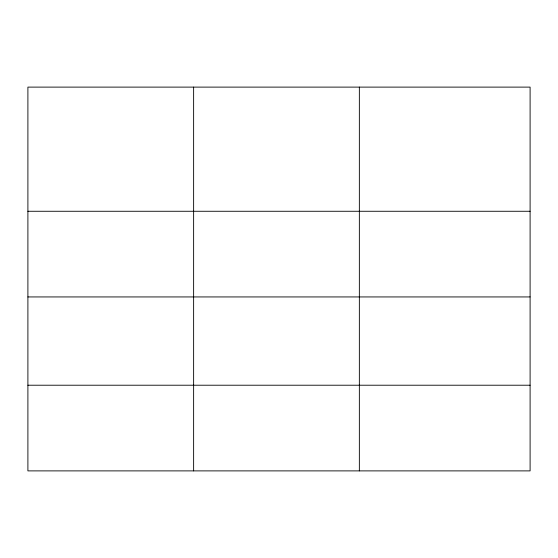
<?xml version="1.0" encoding="UTF-8"?>
<svg xmlns="http://www.w3.org/2000/svg" width="558" height="558" viewBox="0 0 558 558"><rect width="100%" height="100%" fill="white"/><g stroke="black" fill="none" stroke-linecap="round" stroke-linejoin="round"><path stroke-width="0.84" d="M530.1 296.94L530.1 87.111L27.9 87.111L27.9 470.889L530.1 470.889L530.1 296.94L27.9 296.94M27.9 211.266L530.1 211.266M27.9 385.215L530.1 385.215M359.352 87.111L359.352 470.889M193.626 87.111L193.626 470.889"/></g></svg>
